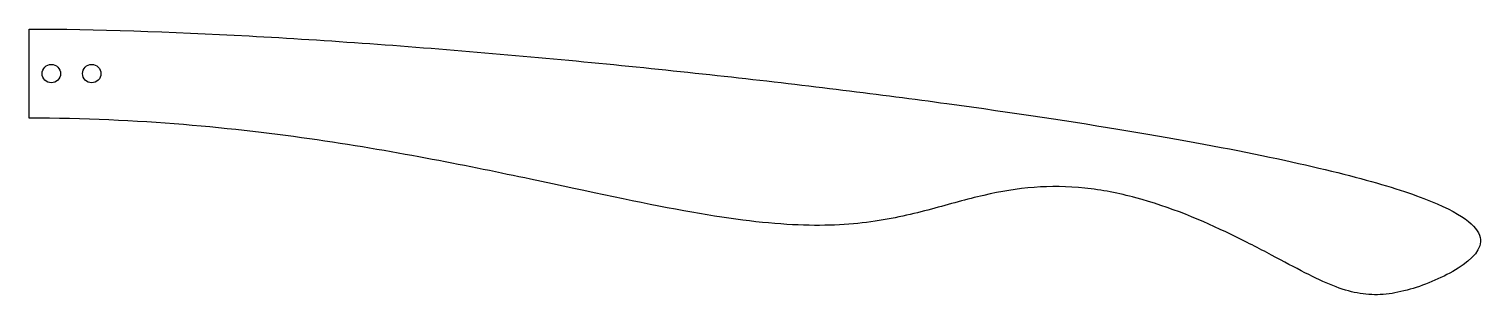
# Model space of a CAD drawing. Header units: millimetres. Extents: x 3 to 133, y -11 to 13.
import ezdxf

# ---------------------------------------------------------------- set-up
doc = ezdxf.new("R2010")
doc.units = ezdxf.units.MM
for name, color, linetype in [('Shape', 7, 'CONTINUOUS'), ('Shape001', 7, 'CONTINUOUS'), ('Shape002', 7, 'CONTINUOUS'), ('Shape003', 7, 'CONTINUOUS')]:
    doc.layers.add(name, color=color, linetype=linetype)

msp = doc.modelspace()

# ---------------------------------------------------------------- linework, layer by layer
at = {"layer": 'Shape'}
msp.add_circle((4.6, 9.1), 0.825, dxfattribs=at)
at = {"layer": 'Shape001'}
msp.add_circle((8.22, 9.1), 0.825, dxfattribs=at)
at = {"layer": 'Shape002'}
msp.add_line((2.6, 5.1), (2.6, 13.1), dxfattribs=at)
at = {"layer": 'Shape003'}
msp.add_open_spline([(2.6, 13.1), (8.47122, 13.0997), (15.2399, 12.8652), (22.3286, 12.4775), (29.4231, 12.0892), (36.8393, 11.5476), (44.1606, 10.9161), (51.4868, 10.2841), (58.7197, 9.56206), (65.5808, 8.79825), (72.4459, 8.03396), (78.9409, 7.22771), (84.9025, 6.41413), (90.8674, 5.60014), (96.3005, 4.77868), (101.131, 3.97277), (105.965, 3.16429), (110.197, 2.37791), (113.829, 1.61361), (117.463, 0.851259), (120.497, 0.117521), (122.979, -0.582018), (125.461, -1.28175), (127.393, -1.94749), (128.851, -2.57901), (131.772, -3.84229), (132.793, -4.96928), (132.745, -5.98028), (132.696, -6.98964), (131.605, -7.88971), (130.262, -8.65478), (129.588, -9.03631), (128.847, -9.38236), (128.104, -9.67872), (127.36, -9.975), (126.614, -10.221), (125.89, -10.4009), (125.166, -10.5831), (124.459, -10.6924), (123.769, -10.7287), (123.077, -10.7631), (122.396, -10.7176), (121.698, -10.5848), (120.303, -10.3228), (118.833, -9.69656), (117.009, -8.76299), (116.098, -8.29828), (115.1, -7.76026), (114, -7.17738), (112.9, -6.59509), (111.697, -5.96801), (110.404, -5.34184), (107.82, -4.08919), (104.87, -2.84817), (101.838, -2.03927), (100.323, -1.63341), (98.7888, -1.33462), (97.2638, -1.17399), (95.7374, -1.01226), (94.2225, -0.989606), (92.7191, -1.10603), (91.2148, -1.22083), (89.7244, -1.47563), (88.2118, -1.82582), (86.6972, -2.17397), (85.1614, -2.61844), (83.5145, -3.05724), (81.8655, -3.49475), (80.1045, -3.92205), (78.085, -4.19964), (76.0641, -4.4782), (73.7838, -4.602), (71.0557, -4.45893), (68.3266, -4.3192), (65.1487, -3.90754), (61.3063, -3.20558), (57.4634, -2.50933), (52.9549, -1.51772), (47.5524, -0.372484), (42.1499, 0.764665), (35.8524, 2.0605), (28.4333, 3.14682), (21.0148, 4.22268), (12.4736, 5.09409), (2.6, 5.1)], degree=3, knots=[0, 0, 0, 0, 0.03125, 0.03125, 0.03125, 0.0625, 0.0625, 0.0625, 0.09375, 0.09375, 0.09375, 0.125, 0.125, 0.125, 0.15625, 0.15625, 0.15625, 0.1875, 0.1875, 0.1875, 0.21875, 0.21875, 0.21875, 0.25, 0.25, 0.25, 0.3125, 0.3125, 0.3125, 0.375, 0.375, 0.375, 0.40625, 0.40625, 0.40625, 0.4375, 0.4375, 0.4375, 0.46875, 0.46875, 0.46875, 0.5, 0.5, 0.5, 0.5625, 0.5625, 0.5625, 0.59375, 0.59375, 0.59375, 0.625, 0.625, 0.625, 0.6875, 0.6875, 0.6875, 0.71875, 0.71875, 0.71875, 0.75, 0.75, 0.75, 0.78125, 0.78125, 0.78125, 0.8125, 0.8125, 0.8125, 0.84375, 0.84375, 0.84375, 0.875, 0.875, 0.875, 0.90625, 0.90625, 0.90625, 0.9375, 0.9375, 0.9375, 0.96875, 0.96875, 0.96875, 1, 1, 1, 1], dxfattribs=at)

doc.saveas('drawing.dxf')
